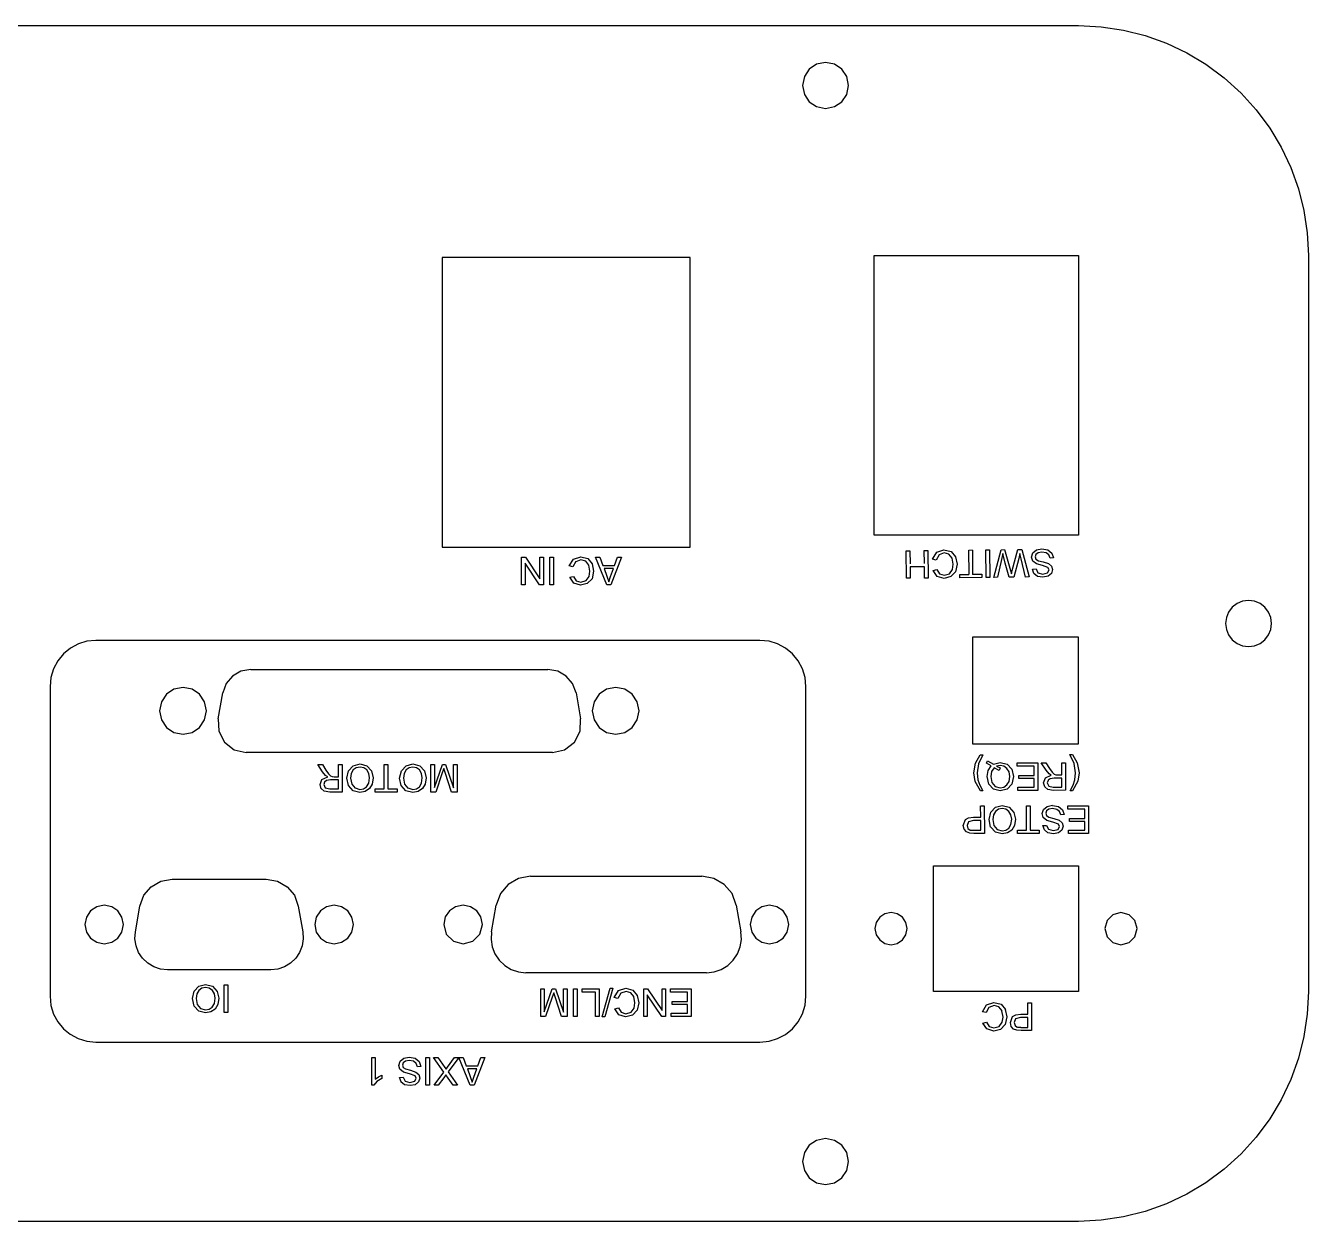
# Model space of a CAD drawing. Extents: x -1 to 306, y 61 to 298.
# Drawn here: x 166.2 to 305.7, y 61 to 191 of the extents above; entities that cross this region are included whole.
import ezdxf

# ---------------------------------------------------------------- set-up
doc = ezdxf.new("R2010")
doc.units = 0

msp = doc.modelspace()

# ---------------------------------------------------------------- linework, layer by layer
for p, q in [((85.6689, 190.951), (280.669, 190.951)), ((280.669, 190.951), (283.139943, 190.828667)), ((283.139943, 190.828667), (285.569033, 190.466193)), ((285.569033, 190.466193), (287.939879, 189.870371)), ((287.939879, 189.870371), (290.236086, 189.047988)), ((290.236086, 189.047988), (292.441261, 188.005837)), ((253.169005, 186.946), (252.197104, 186.750044)), ((254.140906, 186.750044), (253.169005, 186.946)), ((292.441261, 188.005837), (294.539013, 186.750706)), ((251.403007, 186.215534), (250.866909, 185.422507)), ((252.197104, 186.750044), (251.403007, 186.215534)), ((254.935003, 186.215534), (254.140906, 186.750044)), ((255.471101, 185.422507), (254.935003, 186.215534)), ((294.539013, 186.750706), (296.512946, 185.289387)), ((250.866909, 185.422507), (250.66901, 184.451)), ((250.66901, 184.451), (250.866909, 183.479493)), ((255.669, 184.451), (255.471101, 185.422507)), ((255.471101, 183.479493), (255.669, 184.451)), ((255.669, 184.451), (255.669, 184.451)), ((296.512946, 185.289387), (298.34667, 183.62867)), ((250.866909, 183.479493), (251.403007, 182.686466)), ((254.935003, 182.686466), (255.471101, 183.479493)), ((298.34667, 183.62867), (300.007387, 181.794946)), ((251.403007, 182.686466), (252.197104, 182.151956)), ((252.197104, 182.151956), (253.169005, 181.956)), ((253.169005, 181.956), (254.140906, 182.151956)), ((254.140906, 182.151956), (254.935003, 182.686466)), ((300.007387, 181.794946), (301.468706, 179.821013)), ((301.468706, 179.821013), (302.723837, 177.723261)), ((302.723837, 177.723261), (303.765988, 175.518086)), ((303.765988, 175.518086), (304.588371, 173.221879)), ((304.588371, 173.221879), (305.184193, 170.851033)), ((305.184193, 170.851033), (305.546667, 168.421943)), ((305.546667, 168.421943), (305.669, 165.951)), ((238.469, 165.761), (211.469, 165.761)), ((211.469, 165.761), (211.469, 134.261)), ((238.469, 134.261), (238.469, 165.761)), ((258.469, 165.951), (280.669, 165.951)), ((258.469, 135.551), (258.469, 165.951)), ((280.669, 165.951), (280.669, 135.551)), ((305.669, 165.951), (305.669, 85.9508)), ((280.669, 135.551), (258.469, 135.551)), ((211.469, 134.261), (238.469, 134.261)), ((265.256, 133.693), (266.046124, 133.958522)), ((266.046, 133.959), (266.836997, 133.770207)), ((268.771, 131.291), (268.741896, 133.93683)), ((268.742, 133.937), (269.138874, 133.942292)), ((269.139, 133.942), (269.168104, 131.29617)), ((270.635, 130.958), (270.601927, 133.95837)), ((270.602, 133.958), (270.999139, 133.960646)), ((270.999, 133.961), (271.031808, 130.96327)), ((271.47, 130.966), (272.25978, 133.97695)), ((272.259, 133.977), (272.641587, 133.979646)), ((272.642, 133.979), (273.299489, 131.70094)), ((273.482, 131.704), (274.093187, 133.99529)), ((274.093, 133.995), (274.498341, 134.000292)), ((274.498, 134.001), (275.326939, 131.00857)), ((275.705, 133.618), (276.095286, 133.951777)), ((276.096, 133.951), (276.672764, 134.075015)), ((276.673, 134.075), (277.356735, 133.963817)), ((277.356, 133.964), (277.791689, 133.611673)), ((220.129, 130.154), (220.129, 133.154)), ((220.129, 133.154), (220.536, 133.154)), ((220.509, 132.511), (220.509, 130.154)), ((222.085, 130.154), (220.50914, 132.51143)), ((220.536, 133.154), (222.11159, 130.79657)), ((222.112, 130.797), (222.112, 133.154)), ((222.112, 133.154), (222.492, 133.154)), ((222.492, 133.154), (222.492, 130.154)), ((223.188, 130.154), (223.188, 133.154)), ((223.188, 133.154), (223.585, 133.154)), ((223.585, 133.154), (223.585, 130.154)), ((225.306, 132.203), (225.75518, 132.948907)), ((226.016, 132.674), (225.702903, 132.103062)), ((225.755, 132.949), (226.547974, 133.20582)), ((226.581, 132.866), (226.0162, 132.67364)), ((226.548, 133.206), (227.336881, 133.008523)), ((227.091, 132.725), (226.58145, 132.8662)), ((227.437, 132.298), (227.09014, 132.724669)), ((227.337, 133.008), (227.799483, 132.436038)), ((228.161, 133.154), (228.613, 133.154)), ((229.389, 130.154), (228.16107, 133.15437)), ((228.613, 133.154), (228.963043, 132.24648)), ((230.969, 133.154), (229.81674, 130.15363)), ((230.217, 132.246), (230.546406, 133.15352)), ((230.547, 133.154), (230.969, 133.154)), ((261.983, 130.863), (261.949927, 133.86337)), ((261.95, 133.863), (262.347139, 133.865646)), ((262.347, 133.866), (262.362346, 132.45313)), ((263.922, 132.469), (263.90639, 133.88452)), ((263.907, 133.884), (264.303875, 133.889292)), ((264.303, 133.889), (264.336073, 130.88863)), ((264.815, 132.942), (265.255954, 133.692797)), ((265.213, 132.847), (264.815067, 132.94225)), ((265.52, 133.421), (265.21319, 132.846654)), ((266.083, 133.619), (265.520364, 133.420444)), ((266.594, 133.484), (266.082931, 133.619591)), ((266.945, 133.061), (266.593475, 133.48383)), ((266.837, 133.77), (267.305735, 133.203155)), ((267.064, 132.394), (266.945123, 133.060879)), ((267.306, 133.203), (267.473428, 132.400565)), ((272.318, 132.905), (271.868473, 130.9709)), ((272.46, 133.558), (272.317787, 132.903602)), ((272.705, 132.499), (272.460049, 133.55844)), ((274.179, 133.022), (273.630255, 130.99)), ((274.308, 133.579), (274.179042, 133.022979)), ((274.442, 132.966), (274.308386, 133.578483)), ((274.92, 131.006), (274.441899, 132.96656)), ((275.573, 133.165), (275.705133, 133.617709)), ((275.703, 132.74), (275.573513, 133.165272)), ((276.093, 132.438), (275.702872, 132.739664)), ((276.038, 133.46), (275.9559, 133.202262)), ((275.956, 133.202), (276.040561, 132.956324)), ((276.295, 133.648), (276.038169, 133.459969)), ((276.04, 132.956), (276.312071, 132.781968)), ((276.695, 133.72), (276.294686, 133.648065)), ((276.312, 132.782), (276.847675, 132.641565)), ((277.156, 133.636), (276.69462, 133.719949)), ((276.848, 132.642), (277.429157, 132.461131)), ((277.461, 133.406), (277.156597, 133.635957)), ((277.588, 133.038), (277.460153, 133.405987)), ((277.962, 133.075), (277.58788, 133.037958)), ((277.792, 133.612), (277.962656, 133.074624)), ((225.703, 132.104), (225.306126, 132.204542)), ((227.549, 131.63), (227.43747, 132.298144)), ((227.455, 131.054), (227.549133, 131.630058)), ((227.958, 131.632), (227.778941, 130.81447)), ((227.8, 132.436), (227.958594, 131.631771)), ((228.963, 132.246), (230.217, 132.246)), ((230.103, 131.924), (229.086, 131.924)), ((229.086, 131.924), (229.399002, 131.093209)), ((229.773, 131.043), (230.102406, 131.924061)), ((263.926, 132.117), (262.36681, 132.098479)), ((262.367, 132.098), (262.380494, 130.86769)), ((263.939, 130.884), (263.925506, 132.11696)), ((264.88, 131.717), (265.269731, 131.81225)), ((265.315, 131.077), (264.880237, 131.71687)), ((265.27, 131.813), (265.57808, 131.33955)), ((265.578, 131.34), (266.078935, 131.196112)), ((266.079, 131.196), (266.655235, 131.368101)), ((266.655, 131.368), (266.976495, 131.816651)), ((267.303, 131.581), (266.799313, 131.045421)), ((266.976, 131.817), (267.063789, 132.394056)), ((267.473, 132.4), (267.302926, 131.580549)), ((267.778, 131.281), (268.770451, 131.291583)), ((267.782, 130.926), (267.778031, 131.280541)), ((269.168, 131.297), (270.156482, 131.307583)), ((270.156, 131.307), (270.159969, 130.952459)), ((273.152, 130.984), (272.705648, 132.49741)), ((273.299, 131.701), (273.397001, 131.350078)), ((273.397, 131.35), (273.481111, 131.702925)), ((275.83, 131.387), (275.677494, 131.858066)), ((275.678, 131.857), (276.058206, 131.891396)), ((276.226, 131.075), (275.83066, 131.386838)), ((276.058, 131.891), (276.270407, 131.463569)), ((276.759, 132.254), (276.092886, 132.438025)), ((276.27, 131.464), (276.79443, 131.324464)), ((277.36, 132.047), (276.759132, 132.254253)), ((276.795, 131.324), (277.318398, 131.461752)), ((277.318, 131.462), (277.479237, 131.782003)), ((277.479, 131.782), (277.359435, 132.046734)), ((277.738, 131.387), (277.364806, 131.083084)), ((277.429, 132.461), (277.752294, 132.185207)), ((277.862, 131.813), (277.737752, 131.386984)), ((277.752, 132.185), (277.861484, 131.812716)), ((220.509, 130.154), (220.129, 130.154)), ((222.492, 130.154), (222.085, 130.154)), ((223.585, 130.154), (223.188, 130.154)), ((225.357, 130.976), (225.747789, 131.068604)), ((225.785, 130.333), (225.357307, 130.977609)), ((225.748, 131.069), (226.050866, 130.592192)), ((226.542, 130.103), (225.784838, 130.332195)), ((226.051, 130.593), (226.550318, 130.443614)), ((227.27, 130.285), (226.542511, 130.103896)), ((226.55, 130.443), (227.128101, 130.608759)), ((227.128, 130.609), (227.4544, 131.054087)), ((227.779, 130.815), (227.269453, 130.284987)), ((229.816, 130.154), (229.389, 130.154)), ((229.399, 131.092), (229.611823, 130.469899)), ((229.612, 130.47), (229.773663, 131.042986)), ((262.38, 130.868), (261.983125, 130.862708)), ((264.336, 130.889), (263.938861, 130.883708)), ((266.074, 130.856), (265.314382, 131.076858)), ((266.8, 131.045), (266.07454, 130.855908)), ((270.16, 130.953), (267.78219, 130.926542)), ((271.032, 130.963), (270.635125, 130.957708)), ((271.869, 130.971), (271.470009, 130.965708)), ((273.63, 130.99), (273.151105, 130.984708)), ((275.327, 131.008), (274.919807, 131.005354)), ((276.815, 130.974), (276.225509, 131.074962)), ((277.364, 131.083), (276.814673, 130.974637)), ((298.527168, 128.367266), (297.918995, 128.116064)), ((299.168995, 128.451), (298.527168, 128.367266)), ((299.810822, 128.367266), (299.168995, 128.451)), ((300.418995, 128.116064), (299.810822, 128.367266)), ((297.003931, 127.201), (296.755534, 126.603294)), ((297.397361, 127.714972), (297.003931, 127.201)), ((297.918995, 128.116064), (297.397361, 127.714972)), ((300.940629, 127.714972), (300.418995, 128.116064)), ((301.334059, 127.201), (300.940629, 127.714972)), ((301.582458, 126.603294), (301.334059, 127.201)), ((296.755534, 126.603294), (296.668995, 125.951)), ((296.668995, 125.951), (296.755535, 125.298706)), ((301.669, 125.951), (301.582458, 126.603294)), ((301.582459, 125.298706), (301.668997, 125.951)), ((301.668997, 125.951), (301.669, 125.951)), ((280.669, 124.451), (269.169, 124.451)), ((269.169, 124.451), (269.169, 112.851)), ((280.669, 112.851), (280.669, 124.451)), ((296.755535, 125.298706), (297.003934, 124.701)), ((297.003934, 124.701), (297.397364, 124.187028)), ((297.397364, 124.187028), (297.918997, 123.785936)), ((300.418997, 123.785936), (300.940631, 124.187028)), ((300.940631, 124.187028), (301.334061, 124.701)), ((301.334061, 124.701), (301.582459, 125.298706)), ((171.070003, 123.268943), (170.308473, 122.644537)), ((171.930587, 123.728398), (171.070003, 123.268943)), ((172.863995, 124.012039), (171.930587, 123.728398)), ((173.844, 124.109), (172.863995, 124.012039)), ((246.045, 124.109), (173.844, 124.109)), ((247.025007, 124.01204), (246.045, 124.109)), ((247.958419, 123.7284), (247.025007, 124.01204)), ((248.819005, 123.268944), (247.958419, 123.7284)), ((249.580537, 122.644537), (248.819005, 123.268944)), ((297.918997, 123.785936), (298.52717, 123.534734)), ((298.52717, 123.534734), (299.168997, 123.451)), ((299.168997, 123.451), (299.810825, 123.534734)), ((299.810825, 123.534734), (300.418997, 123.785936)), ((169.684067, 121.883007), (169.224612, 121.022423)), ((170.308473, 122.644537), (169.684067, 121.883007)), ((250.204944, 121.883005), (249.580537, 122.644537)), ((250.6644, 121.022419), (250.204944, 121.883005)), ((168.940971, 120.089015), (168.84401, 119.10901)), ((169.224612, 121.022423), (168.940971, 120.089015)), ((188.688361, 120.236737), (188.003768, 119.425604)), ((189.606049, 120.770079), (188.688361, 120.236737)), ((190.681, 120.962), (189.606049, 120.770079)), ((190.681, 120.962), (222.986, 120.962)), ((224.061051, 120.770769), (222.9861, 120.96269)), ((224.978739, 120.237427), (224.061051, 120.770769)), ((225.663332, 119.426294), (224.978739, 120.237427)), ((250.94804, 120.089007), (250.6644, 121.022419)), ((251.045, 119.109), (250.94804, 120.089007)), ((168.84401, 119.10901), (168.844, 85.4331)), ((182.321654, 118.79707), (181.511669, 118.251857)), ((183.313005, 118.99695), (182.321654, 118.79707)), ((184.304356, 118.79707), (183.313005, 118.99695)), ((185.114341, 118.251857), (184.304356, 118.79707)), ((188.003768, 119.425604), (187.6281, 118.40031)), ((226.039, 118.401), (225.663332, 119.426294)), ((229.361654, 118.79707), (228.551669, 118.251857)), ((230.353005, 118.99695), (229.361654, 118.79707)), ((231.344356, 118.79707), (230.353005, 118.99695)), ((232.154341, 118.251857), (231.344356, 118.79707)), ((251.045, 85.4331), (251.045, 119.109)), ((180.964853, 117.442953), (180.76301, 116.452)), ((181.511669, 118.251857), (180.964853, 117.442953)), ((185.661157, 117.442953), (185.114341, 118.251857)), ((185.863, 116.452), (185.661157, 117.442953)), ((187.13, 115.58), (187.627231, 118.40045)), ((226.039, 118.401), (226.536416, 115.58055)), ((228.004853, 117.442953), (227.80301, 116.452)), ((228.551669, 118.251857), (228.004853, 117.442953)), ((232.701157, 117.442953), (232.154341, 118.251857)), ((232.903, 116.452), (232.701157, 117.442953)), ((180.76301, 116.452), (180.964853, 115.461047)), ((185.661157, 115.461047), (185.863, 116.452)), ((185.863, 116.452), (185.863, 116.452)), ((227.80301, 116.452), (228.004853, 115.461047)), ((232.701157, 115.461047), (232.903, 116.452)), ((232.903, 116.452), (232.903, 116.452)), ((180.964853, 115.461047), (181.511669, 114.652143)), ((181.511669, 114.652143), (182.321654, 114.10693)), ((184.304356, 114.10693), (185.114341, 114.652143)), ((185.114341, 114.652143), (185.661157, 115.461047)), ((187.13, 115.581), (187.188537, 114.240355)), ((226.477363, 114.239655), (226.5359, 115.5803)), ((228.004853, 115.461047), (228.551669, 114.652143)), ((228.551669, 114.652143), (229.361654, 114.10693)), ((231.344356, 114.10693), (232.154341, 114.652143)), ((232.154341, 114.652143), (232.701157, 115.461047)), ((182.321654, 114.10693), (183.313005, 113.90705)), ((183.313005, 113.90705), (184.304356, 114.10693)), ((187.188537, 114.240355), (187.808169, 113.050057)), ((187.808169, 113.050057), (188.872787, 112.233147)), ((224.793113, 112.232447), (225.857731, 113.049357)), ((225.857731, 113.049357), (226.477363, 114.239655)), ((229.361654, 114.10693), (230.353005, 113.90705)), ((230.353005, 113.90705), (231.344356, 114.10693)), ((188.872787, 112.233147), (190.1829, 111.9427)), ((223.483, 111.942), (190.183, 111.942)), ((223.483, 111.942), (224.793113, 112.232447)), ((269.169, 112.851), (280.669, 112.851)), ((269.488, 110.782), (270.001423, 111.683117)), ((270.265, 111.684), (269.807463, 110.700592)), ((270.002, 111.685), (270.265, 111.685)), ((279.752, 111.698), (280.016, 111.698)), ((280.213357, 110.714586), (279.752427, 111.69673)), ((280.016, 111.697), (280.532916, 110.797301)), ((197.956, 110.627), (198.456, 110.627)), ((198.478, 109.81), (197.956163, 110.627561)), ((198.456, 110.627), (198.853007, 110.002584)), ((200.203, 109.294), (200.203, 110.627)), ((200.203, 110.627), (200.6, 110.627)), ((200.6, 110.627), (200.6, 107.627)), ((201.302, 109.947), (201.823829, 110.492361)), ((202.14649, 110.259214), (201.817279, 110.022858)), ((201.824, 110.493), (202.552511, 110.678198)), ((202.555, 110.338), (202.14649, 110.259214)), ((202.553, 110.678), (203.310162, 110.473361)), ((202.957301, 110.260055), (202.55442, 110.338073)), ((203.286, 110.026), (202.957301, 110.260055)), ((203.31, 110.473), (203.815457, 109.914338)), ((205.19, 107.982), (205.19, 110.627)), ((205.19, 110.627), (205.587, 110.627)), ((205.587, 110.627), (205.587, 107.982)), ((207.046, 109.947), (207.567829, 110.492361)), ((207.89049, 110.259214), (207.561279, 110.022858)), ((207.568, 110.493), (208.296511, 110.678198)), ((208.299, 110.338), (207.89049, 110.259214)), ((208.297, 110.678), (209.054162, 110.473361)), ((208.701301, 110.260055), (208.29842, 110.338073)), ((209.03, 110.026), (208.701301, 110.260055)), ((209.054, 110.473), (209.559457, 109.914338)), ((210.251, 107.627), (210.251, 110.627)), ((210.251, 110.627), (210.634, 110.627)), ((210.634, 110.627), (210.634, 108.116)), ((210.634, 108.116), (211.505801, 110.62689)), ((211.663, 110.195), (211.503382, 109.714099)), ((211.506, 110.627), (211.864, 110.627)), ((211.806, 109.751), (211.662755, 110.195066)), ((211.864, 110.627), (212.731832, 108.07377)), ((212.731, 108.074), (212.731, 110.627)), ((212.731, 110.627), (213.114, 110.627)), ((213.114, 110.627), (213.114, 107.627)), ((269.278, 109.714), (269.488317, 110.7825)), ((269.807463, 110.700592), (269.655851, 109.71658)), ((270.674, 110.759), (270.790417, 111.036812)), ((271.184, 110.482), (270.674069, 110.759606)), ((270.79, 111.036), (271.435106, 110.668542)), ((270.845, 109.967), (271.183984, 110.482133)), ((271.491, 110.261), (271.229102, 109.861082)), ((271.435, 110.668), (272.171467, 110.855235)), ((272.058, 109.976), (271.490761, 110.261713)), ((271.761, 110.436), (272.154144, 110.264648)), ((272.162, 110.516), (271.761024, 110.435636)), ((272.154, 110.264), (272.058221, 109.975605)), ((272.571959, 110.438368), (272.161803, 110.516078)), ((272.172, 110.856), (272.911007, 110.660566)), ((272.902, 110.204), (272.571959, 110.438368)), ((273.120299, 109.823121), (272.902197, 110.20396)), ((272.911, 110.66), (273.422333, 110.10818)), ((274.005, 110.806), (276.24364, 110.808646)), ((275.847, 110.455), (274.00524, 110.452354)), ((274.006, 110.452), (274.005735, 110.806541)), ((275.849, 109.433), (275.846354, 110.45429)), ((276.244, 110.809), (276.248233, 107.81127)), ((276.629, 110.812), (277.128, 110.812)), ((277.152, 109.994), (276.629184, 110.811561)), ((277.128, 110.812), (277.525933, 110.187584)), ((277.526, 110.188), (277.813046, 109.775026)), ((278.877, 109.481), (278.874354, 110.8145)), ((278.876, 110.814), (279.273, 110.814)), ((279.273, 110.814), (279.276969, 107.81363)), ((280.367, 109.731), (280.213357, 110.714586)), ((280.533, 110.798), (280.745248, 109.73008)), ((198.202, 108.445), (198.408687, 108.983199)), ((198.409, 108.984), (199.047471, 109.262307)), ((198.808, 109.411), (198.478533, 109.810044)), ((198.924, 108.895), (198.690712, 108.714917)), ((199.047, 109.262), (198.807574, 109.411386)), ((198.853, 110.003), (199.139496, 109.589629)), ((199.35, 108.951), (198.924352, 108.894726)), ((199.139, 109.589), (199.340567, 109.388457)), ((199.341, 109.389), (199.522104, 109.309188)), ((200.203, 108.95), (199.35, 108.95)), ((199.522, 109.309), (199.743009, 109.294686)), ((199.743, 109.294), (200.203, 109.294)), ((200.203, 107.958), (200.203, 108.95)), ((201.118, 109.131), (201.302174, 109.947508)), ((201.293, 108.326), (201.118034, 109.13125)), ((201.527, 109.129), (201.650804, 108.489506)), ((201.599829, 109.641862), (201.527438, 109.128731)), ((201.817, 110.023), (201.599829, 109.641862)), ((203.505098, 109.656737), (203.28639, 110.026365)), ((203.501915, 108.591511), (203.577887, 109.171916)), ((203.578, 109.172), (203.505098, 109.656737)), ((203.815, 109.915), (203.986897, 109.166024)), ((203.987, 109.166), (203.886727, 108.500157)), ((206.862, 109.131), (207.046174, 109.947508)), ((207.037, 108.326), (206.862034, 109.13125)), ((207.343829, 109.641862), (207.271438, 109.128731)), ((207.272, 109.129), (207.395804, 108.489506)), ((207.561, 110.023), (207.343829, 109.641862)), ((209.249098, 109.656737), (209.03039, 110.026365)), ((209.245915, 108.591511), (209.321887, 109.171916)), ((209.322, 109.172), (209.249098, 109.656737)), ((209.559, 109.915), (209.730897, 109.166024)), ((209.731, 109.166), (209.630727, 108.500157)), ((211.503, 109.715), (210.784657, 107.62744)), ((212.516, 107.627), (211.806124, 109.7516)), ((269.437, 108.781), (269.278144, 109.71393)), ((269.656, 109.716), (269.745059, 108.952821)), ((269.745, 108.953), (269.940209, 108.363911)), ((270.909, 108.5), (270.732946, 109.300917)), ((270.733, 109.3), (270.844628, 109.966252)), ((271.142, 109.301), (271.266698, 108.664747)), ((271.229102, 109.861082), (271.142385, 109.300765)), ((273.193, 109.306), (273.120299, 109.823121)), ((273.120942, 108.77714), (273.193359, 109.305975)), ((273.422, 110.108), (273.602155, 109.306067)), ((273.602, 109.306), (273.423036, 108.497432)), ((274.189, 109.433), (275.849, 109.433)), ((274.19, 109.081), (274.19, 109.433)), ((275.849, 109.081), (274.19, 109.081)), ((275.851, 108.163), (275.848354, 109.081103)), ((276.877, 108.63), (277.082951, 109.168485)), ((277.083, 109.168), (277.721095, 109.447188)), ((277.482, 109.596), (277.151986, 109.994589)), ((277.366, 108.899), (277.286572, 108.629792)), ((277.599, 109.08), (277.365955, 108.899597)), ((277.721, 109.447), (277.481367, 109.596055)), ((278.025, 109.137), (277.599418, 109.080139)), ((277.813, 109.775), (278.01485, 109.574734)), ((278.015, 109.574), (278.196213, 109.49444)), ((278.878, 109.137), (278.025, 109.137)), ((278.196, 109.495), (278.417033, 109.480977)), ((278.417, 109.481), (278.877, 109.481)), ((278.879, 108.145), (278.879, 109.137)), ((280.589, 108.796), (280.021522, 107.76384)), ((280.084, 108.372), (280.279659, 108.961629)), ((280.28, 108.962), (280.366915, 109.731561)), ((280.746, 109.73), (280.589711, 108.796633)), ((198.327, 107.993), (198.20217, 108.445249)), ((198.66, 107.708), (198.32644, 107.993472)), ((198.611, 108.445), (198.765501, 108.095068)), ((198.691, 108.714), (198.611191, 108.444901)), ((199.27, 107.627), (198.660179, 107.707833)), ((198.766, 108.095), (199.254063, 107.957893)), ((199.254, 107.958), (200.203, 107.958)), ((200.6, 107.627), (199.27, 107.627)), ((201.802, 107.772), (201.293474, 108.325547)), ((201.651, 108.489), (202.013211, 108.0654)), ((202.551, 107.574), (201.802024, 107.772498)), ((202.013, 108.066), (202.548127, 107.91559)), ((202.548, 107.915), (202.940138, 107.987391)), ((203.126587, 107.679066), (202.55053, 107.573421)), ((202.940138, 107.987391), (203.273444, 108.204562)), ((203.586, 107.996), (203.126587, 107.679066)), ((203.274, 108.205), (203.501915, 108.591511)), ((203.886727, 108.500157), (203.585908, 107.99649)), ((204.198, 107.627), (204.198, 107.982)), ((204.198, 107.982), (205.19, 107.982)), ((206.576, 107.627), (204.198, 107.627)), ((205.587, 107.982), (206.576, 107.982)), ((206.576, 107.982), (206.576, 107.627)), ((207.546, 107.772), (207.037474, 108.325547)), ((207.395, 108.489), (207.757211, 108.0654)), ((208.295, 107.574), (207.546024, 107.772498)), ((207.758, 108.066), (208.293127, 107.91559)), ((208.293, 107.915), (208.685139, 107.987391)), ((208.870587, 107.679066), (208.29453, 107.573421)), ((208.685139, 107.987391), (209.018444, 108.204562)), ((209.33, 107.996), (208.870587, 107.679066)), ((209.018, 108.205), (209.245915, 108.591511)), ((209.630727, 108.500157), (209.329908, 107.99649)), ((210.785, 107.627), (210.251, 107.627)), ((213.114, 107.627), (212.516, 107.627)), ((270.007, 107.75), (269.436691, 108.78059)), ((269.94, 108.364), (270.270305, 107.750541)), ((270.271, 107.75), (270.007, 107.75)), ((271.419, 107.948), (270.909704, 108.499822)), ((271.267, 108.665), (271.629796, 108.242921)), ((272.168, 107.751), (271.418754, 107.947445)), ((271.63, 108.243), (272.165331, 108.093328)), ((272.165, 108.093), (272.571096, 108.16949)), ((272.911, 107.943), (272.167416, 107.751659)), ((272.571096, 108.16949), (272.901282, 108.397903)), ((272.902, 108.398), (273.120942, 108.77714)), ((273.423, 108.498), (272.911138, 107.942725)), ((274.078, 108.161), (275.85018, 108.163646)), ((276.248, 107.811), (274.07868, 107.805708)), ((274.079, 107.806), (274.079, 108.161)), ((277.003, 108.177), (276.877535, 108.629077)), ((277.337, 107.892), (277.003043, 108.177011)), ((277.287, 108.63), (277.441993, 108.280279)), ((277.947, 107.812), (277.337083, 107.891991)), ((277.442, 108.28), (277.930235, 108.143568)), ((277.93, 108.145), (278.879, 108.145)), ((279.277, 107.814), (277.94694, 107.811354)), ((279.758, 107.764), (280.084575, 108.372226)), ((280.022, 107.764), (279.758, 107.764)), ((270.041, 104.901), (270.038354, 106.12073)), ((270.04, 106.121), (270.437, 106.121)), ((270.437, 106.121), (270.441233, 103.12063)), ((271.655, 105.988), (272.383265, 106.1742)), ((272.383, 106.174), (273.140448, 105.970406)), ((275.024, 103.48), (275.020296, 106.12583)), ((275.021, 106.126), (275.418, 106.126)), ((275.418, 106.126), (275.421704, 103.48017)), ((276.861, 105.733), (277.254461, 106.063009)), ((277.254, 106.063), (277.831955, 106.181464)), ((277.832, 106.181), (278.514624, 106.06325)), ((278.515, 106.064), (278.947276, 105.707501)), ((279.525, 106.131), (281.7639, 106.136292)), ((279.525, 105.779), (279.525, 106.131)), ((281.764, 106.137), (281.767969, 103.13663)), ((268.15, 103.984), (268.392623, 104.632014)), ((268.392, 104.633), (268.733471, 104.832226)), ((268.733471, 104.832226), (269.27158, 104.899221)), ((269.272, 104.898), (270.041407, 104.900646)), ((271.126, 103.82), (270.94992, 104.62501)), ((270.95, 104.625), (271.133065, 105.44176)), ((271.133, 105.442), (271.65407, 105.988081)), ((271.431346, 105.136562), (271.359657, 104.623334)), ((271.36, 104.623), (271.484698, 103.983678)), ((271.648, 105.518), (271.431346, 105.136562)), ((271.976603, 105.754695), (271.647713, 105.517839)), ((272.385, 105.834), (271.976603, 105.754695)), ((272.787991, 105.756602), (272.385005, 105.834065)), ((273.117, 105.523), (272.787991, 105.756602)), ((273.336803, 105.153637), (273.117212, 105.522963)), ((273.14, 105.97), (273.646227, 105.412034)), ((273.335389, 104.088825), (273.410551, 104.669334)), ((273.41, 104.669), (273.336803, 105.153637)), ((273.646, 105.412), (273.818905, 104.663262)), ((273.819, 104.664), (273.719133, 103.998021)), ((276.724, 105.281), (276.860498, 105.732416)), ((276.85, 104.855), (276.724561, 105.2815)), ((277.237, 104.55), (276.849836, 104.8554)), ((277.107, 105.315), (277.18918, 105.068525)), ((277.192, 105.572), (277.107439, 105.315061)), ((277.189, 105.068), (277.459377, 104.891359)), ((277.45, 105.757), (277.19137, 105.571448)), ((277.851, 105.825), (277.450024, 105.756915)), ((277.46, 104.892), (277.994299, 104.746421)), ((278.312, 105.737), (277.85144, 105.825384)), ((277.994, 104.746), (278.573384, 104.559554)), ((278.614, 105.504), (278.31182, 105.73687)), ((278.738, 105.135), (278.613699, 105.504202)), ((279.113, 105.168), (278.738615, 105.133604)), ((278.947, 105.707), (279.11247, 105.168007)), ((281.367, 105.782), (279.52524, 105.779354)), ((279.709, 104.758), (281.36846, 104.760646)), ((279.709, 104.406), (279.709, 104.758)), ((281.368, 104.761), (281.368, 105.782)), ((268.241, 103.575), (268.149375, 103.984151)), ((268.482, 103.286), (268.24115, 103.575232)), ((268.853, 103.146), (268.482399, 103.285665)), ((268.72, 104.401), (268.558895, 103.997641)), ((268.559, 103.997), (268.65462, 103.674825)), ((268.655, 103.675), (268.905904, 103.498335)), ((269.266, 104.545), (268.719795, 104.401001)), ((268.906, 103.498), (269.276443, 103.471912)), ((270.042, 104.546), (269.266243, 104.543354)), ((269.276, 103.472), (270.043, 103.472)), ((270.043, 103.472), (270.043, 104.546)), ((271.636, 103.267), (271.126704, 103.819844)), ((271.484, 103.984), (271.846796, 103.560897)), ((272.385, 103.069), (271.635754, 103.266469)), ((271.847, 103.561), (272.382331, 103.411328)), ((272.383, 103.411), (272.775039, 103.483905)), ((272.775039, 103.483905), (273.108037, 103.701562)), ((273.42, 103.493), (272.961028, 103.175434)), ((273.108, 103.702), (273.335389, 104.088825)), ((273.719133, 103.998021), (273.419533, 103.49394)), ((274.032, 103.126), (274.031735, 103.480541)), ((274.032, 103.48), (275.024, 103.48)), ((275.421, 103.48), (276.409482, 103.482646)), ((276.41, 103.483), (276.41, 103.128)), ((276.816, 103.975), (277.196735, 104.004104)), ((276.964, 103.501), (276.816019, 103.973511)), ((277.357, 103.186), (276.964676, 103.501626)), ((277.197, 104.003), (277.405306, 103.573547)), ((277.901, 104.359), (277.236685, 104.54942)), ((277.405, 103.574), (277.928054, 103.429427)), ((278.5, 104.146), (277.901116, 104.359021)), ((277.928, 103.429), (278.452695, 103.561717)), ((278.453, 103.562), (278.617306, 103.880439)), ((278.871, 103.483), (278.494895, 103.182685)), ((278.617, 103.88), (278.500001, 104.145869)), ((278.573, 104.56), (278.893648, 104.281111)), ((279, 103.907), (278.871651, 103.482199)), ((278.894, 104.281), (278.999913, 103.907681)), ((279.598, 103.485), (281.37018, 103.487646)), ((279.598, 103.133), (279.598, 103.485)), ((281.369, 104.409), (279.70954, 104.406354)), ((281.37, 103.488), (281.37, 104.409)), ((269.309, 103.118), (268.852621, 103.146019)), ((270.441, 103.12), (269.30938, 103.117354)), ((272.961028, 103.175434), (272.38511, 103.068995)), ((276.41, 103.128), (274.03193, 103.125354)), ((277.945, 103.079), (277.356514, 103.185624)), ((278.495, 103.182), (277.944667, 103.078921)), ((281.768, 103.136), (279.59895, 103.133354)), ((264.919, 85.9497), (264.919, 99.5995)), ((264.919, 99.5995), (280.669, 99.5995)), ((280.669, 99.5995), (280.669, 85.9497)), ((179.837188, 97.331486), (180.885126, 97.940527)), ((180.885126, 97.940527), (182.112649, 98.15969)), ((182.112649, 98.15969), (192.354, 98.1596)), ((192.354, 98.1596), (193.581526, 97.94044)), ((193.581526, 97.94044), (194.629467, 97.3314)), ((219.79032, 98.233141), (218.665415, 97.579368)), ((221.108, 98.4684), (219.79032, 98.233141)), ((221.108, 98.4698), (239.719, 98.4698)), ((241.036594, 98.233078), (239.719, 98.4684)), ((242.161416, 97.579296), (241.036594, 98.233078)), ((178.626439, 95.23441), (179.055428, 96.405227)), ((179.055428, 96.405227), (179.837188, 97.331486)), ((194.629467, 97.3314), (195.41123, 96.405139)), ((195.41123, 96.405139), (195.84022, 95.23432)), ((217.826237, 96.585079), (217.36574, 95.32827)), ((218.665415, 97.579368), (217.826237, 96.585079)), ((243.00053, 96.585041), (242.161416, 97.579296)), ((243.461, 95.3283), (243.00053, 96.585041)), ((173.919701, 95.153453), (173.252702, 94.704561)), ((174.736005, 95.318017), (173.919701, 95.153453)), ((175.552309, 95.153453), (174.736005, 95.318017)), ((176.219308, 94.704561), (175.552309, 95.153453)), ((178.13378, 92.44041), (178.626439, 95.23441)), ((195.84022, 95.23432), (196.333, 92.4404)), ((198.913701, 95.153453), (198.246702, 94.704561)), ((199.730005, 95.318017), (198.913701, 95.153453)), ((200.546309, 95.153453), (199.730005, 95.318017)), ((201.213308, 94.704561), (200.546309, 95.153453)), ((212.936585, 95.158371), (212.269076, 94.708324)), ((213.754, 95.3234), (212.936585, 95.158371)), ((214.571415, 95.158371), (213.754, 95.3234)), ((215.238924, 94.708324), (214.571415, 95.158371)), ((216.856, 92.4373), (217.365587, 95.32919)), ((243.461, 95.3292), (243.970587, 92.43731)), ((246.256701, 95.154253), (245.589702, 94.705361)), ((247.073005, 95.318817), (246.256701, 95.154253)), ((247.889309, 95.154253), (247.073005, 95.318817)), ((248.556308, 94.705361), (247.889309, 95.154253)), ((172.802355, 94.038543), (172.63601, 93.2226)), ((173.252702, 94.704561), (172.802355, 94.038543)), ((176.669655, 94.038543), (176.219308, 94.704561)), ((176.836, 93.2226), (176.669655, 94.038543)), ((197.796355, 94.038543), (197.63001, 93.2226)), ((198.246702, 94.704561), (197.796355, 94.038543)), ((201.663655, 94.038543), (201.213308, 94.704561)), ((201.83, 93.2226), (201.663655, 94.038543)), ((211.819028, 94.040815), (211.654, 93.2234)), ((212.269076, 94.708324), (211.819028, 94.040815)), ((215.688972, 94.040815), (215.238924, 94.708324)), ((215.854, 93.2234), (215.688972, 94.040815)), ((245.139355, 94.039343), (244.97301, 93.2234)), ((245.589702, 94.705361), (245.139355, 94.039343)), ((249.006655, 94.039343), (248.556308, 94.705361)), ((249.173, 93.2234), (249.006655, 94.039343)), ((258.682736, 93.455635), (258.54401, 92.7758)), ((259.058048, 94.010532), (258.682736, 93.455635)), ((259.61384, 94.384517), (259.058048, 94.010532)), ((260.294005, 94.521617), (259.61384, 94.384517)), ((260.97417, 94.384517), (260.294005, 94.521617)), ((261.529962, 94.010532), (260.97417, 94.384517)), ((261.905274, 93.455635), (261.529962, 94.010532)), ((262.044, 92.7758), (261.905274, 93.455635)), ((283.778451, 93.6508), (283.543995, 92.7758)), ((284.418995, 94.291344), (283.778451, 93.6508)), ((285.293995, 94.5258), (284.418995, 94.291344)), ((286.168995, 94.291344), (285.293995, 94.5258)), ((286.80954, 93.6508), (286.168995, 94.291344)), ((287.044, 92.7758), (286.80954, 93.6508)), ((172.63601, 93.2226), (172.802355, 92.406657)), ((172.802355, 92.406657), (173.252702, 91.740639)), ((176.219308, 91.740639), (176.669655, 92.406657)), ((176.669655, 92.406657), (176.836, 93.2226)), ((176.836, 93.2226), (176.836, 93.2226)), ((178.083541, 91.6668), (178.13378, 92.44041)), ((196.333, 92.4404), (196.383239, 91.66679)), ((197.63001, 93.2226), (197.796355, 92.406657)), ((197.796355, 92.406657), (198.246702, 91.740639)), ((201.213308, 91.740639), (201.663655, 92.406657)), ((201.663655, 92.406657), (201.83, 93.2226)), ((201.83, 93.2226), (201.83, 93.2226)), ((211.654, 93.2234), (211.935347, 92.1734)), ((211.935347, 92.1734), (212.704, 91.404747)), ((214.804, 91.404747), (215.572653, 92.1734)), ((215.572653, 92.1734), (215.854, 93.2234)), ((215.854, 93.2234), (215.854, 93.2234)), ((216.856, 92.4383), (216.802071, 91.607872)), ((244.024189, 91.607932), (243.97026, 92.43836)), ((244.97301, 93.2234), (245.139355, 92.407457)), ((245.139355, 92.407457), (245.589702, 91.741439)), ((248.556308, 91.741439), (249.006655, 92.407457)), ((249.006655, 92.407457), (249.173, 93.2234)), ((249.173, 93.2234), (249.173, 93.2234)), ((258.54401, 92.7758), (258.682736, 92.095965)), ((258.682736, 92.095965), (259.058048, 91.541068)), ((261.529962, 91.541068), (261.905274, 92.095965)), ((261.905274, 92.095965), (262.044, 92.7758)), ((262.044, 92.7758), (262.044, 92.7758)), ((283.543995, 92.7758), (283.778453, 91.9008)), ((286.809542, 91.9008), (287.043997, 92.7758)), ((287.043997, 92.7758), (287.044, 92.7758)), ((173.252702, 91.740639), (173.919701, 91.291747)), ((173.919701, 91.291747), (174.736005, 91.127183)), ((174.736005, 91.127183), (175.552309, 91.291747)), ((175.552309, 91.291747), (176.219308, 91.740639)), ((178.200624, 90.909477), (178.083541, 91.6668)), ((178.47789, 90.195076), (178.200624, 90.909477)), ((196.266156, 90.909467), (195.98889, 90.195066)), ((196.383239, 91.66679), (196.266156, 90.909467)), ((198.246702, 91.740639), (198.913701, 91.291747)), ((198.913701, 91.291747), (199.730005, 91.127183)), ((199.730005, 91.127183), (200.546309, 91.291747)), ((200.546309, 91.291747), (201.213308, 91.740639)), ((212.704, 91.404747), (213.754, 91.1234)), ((213.754, 91.1234), (214.804, 91.404747)), ((216.802071, 91.607872), (216.927752, 90.794928)), ((216.927752, 90.794928), (217.225381, 90.028057)), ((243.600879, 90.028117), (243.898508, 90.794988)), ((243.898508, 90.794988), (244.024189, 91.607932)), ((245.589702, 91.741439), (246.256701, 91.292547)), ((246.256701, 91.292547), (247.073005, 91.127983)), ((247.073005, 91.127983), (247.889309, 91.292547)), ((247.889309, 91.292547), (248.556308, 91.741439)), ((259.058048, 91.541068), (259.61384, 91.167083)), ((259.61384, 91.167083), (260.294005, 91.029983)), ((260.294005, 91.029983), (260.97417, 91.167083)), ((260.97417, 91.167083), (261.529962, 91.541068)), ((283.778453, 91.9008), (284.418997, 91.260256)), ((284.418997, 91.260256), (285.293998, 91.0258)), ((285.293998, 91.0258), (286.168997, 91.260256)), ((286.168997, 91.260256), (286.809542, 91.9008)), ((178.908204, 89.55023), (178.47789, 90.195076)), ((179.468531, 89.014478), (178.908204, 89.55023)), ((195.558576, 89.55022), (194.998249, 89.014468)), ((195.98889, 90.195066), (195.558576, 89.55022)), ((217.225381, 90.028057), (217.687299, 89.33585)), ((217.687299, 89.33585), (218.288778, 88.760748)), ((242.537482, 88.760808), (243.138961, 89.33591)), ((243.138961, 89.33591), (243.600879, 90.028117)), ((180.123932, 88.61737), (179.468531, 89.014478)), ((180.849419, 88.37056), (180.123932, 88.61737)), ((181.62, 88.2857), (180.849419, 88.37056)), ((192.84678, 88.28569), (181.62, 88.2857)), ((193.617361, 88.37055), (192.84678, 88.28569)), ((194.342848, 88.61736), (193.617361, 88.37055)), ((194.998249, 89.014468), (194.342848, 88.61736)), ((218.288778, 88.760748), (218.992315, 88.334473)), ((218.992315, 88.334473), (219.771084, 88.069534)), ((219.771084, 88.069534), (220.59826, 87.97844)), ((240.228, 87.979), (220.599, 87.979)), ((240.228, 87.9785), (241.055176, 88.069594)), ((241.055176, 88.069594), (241.833945, 88.334533)), ((241.833945, 88.334533), (242.537482, 88.760808)), ((184.513, 85.9817), (185.034829, 86.527058)), ((185.035, 86.5271), (185.763511, 86.712298)), ((185.764, 86.7123), (186.521162, 86.507664)), ((186.521, 86.5076), (187.026454, 85.948936)), ((187.777, 83.661), (187.777, 86.6614)), ((187.777, 86.6614), (188.174, 86.6614)), ((188.174, 86.6614), (188.174, 83.661)), ((168.844, 85.4331), (168.945582, 84.425428)), ((184.329, 85.1652), (184.513174, 85.981708)), ((184.504, 84.36), (184.329034, 85.16525)), ((184.810828, 85.67626), (184.738438, 85.163131)), ((184.739, 85.1632), (184.862806, 84.523706)), ((185.028, 86.0574), (184.810828, 85.67626)), ((185.357492, 86.293814), (185.028279, 86.057458)), ((185.766, 86.3726), (185.357492, 86.293814)), ((186.168299, 86.294555), (185.765417, 86.372573)), ((186.497, 86.0605), (186.168299, 86.294555)), ((186.716097, 85.690837), (186.49739, 86.060465)), ((186.712917, 84.62571), (186.788889, 85.206116)), ((186.789, 85.2061), (186.716097, 85.690837)), ((187.026, 85.949), (187.197897, 85.200026)), ((187.198, 85.2), (187.097728, 84.534157)), ((222.203, 83.2377), (222.203, 86.2381)), ((222.203, 86.2381), (222.586, 86.2381)), ((222.203, 83.2377), (222.203, 86.2381)), ((222.203, 86.2381), (222.586, 86.2381)), ((222.586, 86.2381), (222.586, 83.7272)), ((222.586, 86.2381), (222.586, 83.7272)), ((222.586, 83.7272), (223.457801, 86.23809)), ((222.586, 83.7272), (223.457801, 86.23809)), ((223.455, 85.3253), (222.736922, 83.23774)), ((223.455, 85.3253), (222.736922, 83.23774)), ((223.615, 85.8069), (223.455382, 85.325999)), ((223.615, 85.8069), (223.455382, 85.325999)), ((223.458, 86.2381), (223.816, 86.2381)), ((223.458, 86.2381), (223.816, 86.2381)), ((223.758, 85.3628), (223.614755, 85.806866)), ((223.758, 85.3628), (223.614755, 85.806866)), ((224.469, 83.2377), (223.758859, 85.3623)), ((224.469, 83.2377), (223.758859, 85.3623)), ((223.816, 86.2381), (224.683568, 83.68487)), ((223.816, 86.2381), (224.683568, 83.68487)), ((224.683, 83.6849), (224.683, 86.2381)), ((224.683, 86.2381), (225.066, 86.2381)), ((224.683, 83.6849), (224.683, 86.2381)), ((224.683, 86.2381), (225.066, 86.2381)), ((225.066, 86.2381), (225.066, 83.2377)), ((225.066, 86.2381), (225.066, 83.2377)), ((225.754, 83.2377), (225.754, 86.2381)), ((225.754, 86.2381), (226.151, 86.2381)), ((225.754, 83.2377), (225.754, 86.2381)), ((225.754, 86.2381), (226.151, 86.2381)), ((226.151, 86.2381), (226.151, 83.2377)), ((226.151, 86.2381), (226.151, 83.2377)), ((226.691, 85.8835), (226.691, 86.2381)), ((226.691, 86.2381), (228.565, 86.2381)), ((226.691, 85.8835), (226.691, 86.2381)), ((226.691, 86.2381), (228.565, 86.2381)), ((228.168, 85.8835), (226.691, 85.8835)), ((228.168, 85.8835), (226.691, 85.8835)), ((228.168, 83.2377), (228.168, 85.8835)), ((228.168, 83.2377), (228.168, 85.8835)), ((228.565, 86.2381), (228.565, 83.2377)), ((228.565, 86.2381), (228.565, 83.2377)), ((228.872, 83.1874), (229.739832, 86.29096)), ((228.872, 83.1874), (229.739832, 86.29096)), ((230.037, 86.291), (229.167316, 83.18744)), ((230.037, 86.291), (229.167316, 83.18744)), ((229.74, 86.291), (230.037, 86.291)), ((229.74, 86.291), (230.037, 86.291)), ((230.202, 85.2871), (230.65118, 86.033007)), ((230.202, 85.2871), (230.65118, 86.033007)), ((230.599, 85.1877), (230.202126, 85.288242)), ((230.599, 85.1877), (230.202126, 85.288242)), ((230.913, 85.7578), (230.599903, 85.186859)), ((230.913, 85.7578), (230.599903, 85.186859)), ((230.652, 86.033), (231.444974, 86.28982)), ((230.652, 86.033), (231.444974, 86.28982)), ((231.477, 85.9501), (230.9122, 85.75774)), ((231.477, 85.9501), (230.9122, 85.75774)), ((231.445, 86.2898), (232.233881, 86.092323)), ((231.445, 86.2898), (232.233881, 86.092323)), ((231.987, 85.8089), (231.47745, 85.950103)), ((231.987, 85.8089), (231.47745, 85.950103)), ((232.334, 85.3823), (231.98714, 85.808969)), ((232.334, 85.3823), (231.98714, 85.808969)), ((232.234, 86.0924), (232.696483, 85.520438)), ((232.234, 86.0924), (232.696483, 85.520438)), ((232.445, 84.7141), (232.33347, 85.382244)), ((232.445, 84.7141), (232.33347, 85.382244)), ((232.696, 85.5204), (232.854594, 84.716171)), ((232.696, 85.5204), (232.854594, 84.716171)), ((233.407, 83.2377), (233.407, 86.2381)), ((233.407, 86.2381), (233.814, 86.2381)), ((233.407, 83.2377), (233.407, 86.2381)), ((233.407, 86.2381), (233.814, 86.2381)), ((233.788, 85.5951), (233.788, 83.2377)), ((233.788, 85.5951), (233.788, 83.2377)), ((235.364, 83.2377), (233.78814, 85.59513)), ((235.364, 83.2377), (233.78814, 85.59513)), ((233.814, 86.2381), (235.38959, 83.88067)), ((233.814, 86.2381), (235.38959, 83.88067)), ((235.39, 83.8807), (235.39, 86.2381)), ((235.39, 86.2381), (235.771, 86.2381)), ((235.39, 83.8807), (235.39, 86.2381)), ((235.39, 86.2381), (235.771, 86.2381)), ((235.771, 86.2381), (235.771, 83.2377)), ((235.771, 86.2381), (235.771, 83.2377)), ((236.315, 85.8835), (236.315, 86.2381)), ((236.315, 86.2381), (238.554, 86.2381)), ((236.315, 85.8835), (236.315, 86.2381)), ((236.315, 86.2381), (238.554, 86.2381)), ((238.157, 85.8835), (236.315, 85.8835)), ((238.157, 85.8835), (236.315, 85.8835)), ((238.157, 84.8623), (238.157, 85.8835)), ((238.157, 84.8623), (238.157, 85.8835)), ((238.554, 86.2381), (238.554, 83.2377)), ((238.554, 86.2381), (238.554, 83.2377)), ((250.94804, 84.453093), (251.045, 85.4331)), ((280.669, 85.9497), (264.919, 85.9497)), ((305.669, 85.9508), (305.546667, 83.479857)), ((168.945582, 84.425428), (169.236924, 83.486878)), ((185.013, 83.8064), (184.504474, 84.359947)), ((184.862, 84.5237), (185.224209, 84.100097)), ((185.762, 83.6079), (185.013024, 83.806398)), ((185.225, 84.1001), (185.76013, 83.949693)), ((185.76, 83.9497), (186.152138, 84.022091)), ((186.337586, 83.713568), (185.76153, 83.607924)), ((186.152138, 84.022091), (186.485442, 84.239262)), ((186.797, 84.0305), (186.337586, 83.713568)), ((186.485, 84.2392), (186.712917, 84.62571)), ((187.097728, 84.534157), (186.796911, 84.03049)), ((230.681, 83.4167), (230.253307, 84.061309)), ((230.681, 83.4167), (230.253307, 84.061309)), ((230.254, 84.0606), (230.644789, 84.153204)), ((230.254, 84.0606), (230.644789, 84.153204)), ((230.644, 84.1534), (230.946866, 83.676592)), ((230.644, 84.1534), (230.946866, 83.676592)), ((231.447, 83.5272), (232.025101, 83.692959)), ((231.447, 83.5272), (232.025101, 83.692959)), ((232.025, 83.693), (232.351398, 84.138087)), ((232.025, 83.693), (232.351398, 84.138087)), ((232.676, 83.8986), (232.166453, 83.368587)), ((232.676, 83.8986), (232.166453, 83.368587)), ((232.351, 84.1381), (232.445136, 84.714158)), ((232.351, 84.1381), (232.445136, 84.714158)), ((232.855, 84.7162), (232.675941, 83.89867)), ((232.855, 84.7162), (232.675941, 83.89867)), ((236.497, 84.5104), (236.497, 84.8623)), ((236.497, 84.8623), (238.157, 84.8623)), ((236.497, 84.5104), (236.497, 84.8623)), ((236.497, 84.8623), (238.157, 84.8623)), ((238.157, 84.5104), (236.497, 84.5104)), ((238.157, 84.5104), (236.497, 84.5104)), ((238.157, 83.5923), (238.157, 84.5104)), ((238.157, 83.5923), (238.157, 84.5104)), ((250.6644, 83.519681), (250.94804, 84.453093)), ((270.228, 83.7399), (270.677183, 84.485807)), ((270.625, 83.6399), (270.228125, 83.740442)), ((270.938, 84.2106), (270.624892, 83.639659)), ((270.677, 84.4858), (271.469982, 84.74262)), ((271.503, 84.403), (270.938195, 84.21064)), ((271.47, 84.7427), (272.258881, 84.545226)), ((272.012, 84.2618), (271.502466, 84.403)), ((272.359, 83.8351), (272.012132, 84.261772)), ((272.259, 84.5452), (272.721491, 83.973235)), ((272.47, 83.1669), (272.358478, 83.835044)), ((272.721, 83.9732), (272.879591, 83.168971)), ((275.163, 83.4705), (275.163, 84.6903)), ((275.163, 84.6903), (275.561, 84.6903)), ((275.561, 84.6903), (275.561, 81.6925)), ((169.236924, 83.486878), (169.69792, 82.637558)), ((169.69792, 82.637558), (170.308463, 81.897573)), ((188.174, 83.661), (187.777, 83.661)), ((222.737, 83.2377), (222.203, 83.2377)), ((222.737, 83.2377), (222.203, 83.2377)), ((225.066, 83.2377), (224.469, 83.2377)), ((225.066, 83.2377), (224.469, 83.2377)), ((226.151, 83.2377), (225.754, 83.2377)), ((226.151, 83.2377), (225.754, 83.2377)), ((228.565, 83.2377), (228.168, 83.2377)), ((228.565, 83.2377), (228.168, 83.2377)), ((229.167, 83.1874), (228.872, 83.1874)), ((229.167, 83.1874), (228.872, 83.1874)), ((231.438, 83.1875), (230.680838, 83.416695)), ((231.438, 83.1875), (230.680838, 83.416695)), ((230.947, 83.6766), (231.446318, 83.527214)), ((230.947, 83.6766), (231.446318, 83.527214)), ((232.166, 83.3686), (231.438511, 83.187496)), ((232.166, 83.3686), (231.438511, 83.187496)), ((233.788, 83.2377), (233.407, 83.2377)), ((233.788, 83.2377), (233.407, 83.2377)), ((235.771, 83.2377), (235.364, 83.2377)), ((235.771, 83.2377), (235.364, 83.2377)), ((236.385, 83.2377), (236.385, 83.5923)), ((236.385, 83.5923), (238.157, 83.5923)), ((236.385, 83.2377), (236.385, 83.5923)), ((236.385, 83.5923), (238.157, 83.5923)), ((238.554, 83.2377), (236.385, 83.2377)), ((238.554, 83.2377), (236.385, 83.2377)), ((249.580537, 81.897563), (250.204944, 82.659095)), ((250.204944, 82.659095), (250.6644, 83.519681)), ((270.706, 81.8695), (270.278302, 82.514112)), ((270.279, 82.5154), (270.669789, 82.605358)), ((270.67, 82.6062), (270.972868, 82.129395)), ((272.05, 82.1458), (272.37639, 82.590889)), ((272.701, 82.3515), (272.191466, 81.821487)), ((272.376, 82.5909), (272.470139, 83.166955)), ((272.88, 83.169), (272.70093, 82.35147)), ((273.362, 82.1499), (273.270931, 82.559176)), ((273.271, 82.5592), (273.514522, 83.206881)), ((273.514, 83.2068), (273.855749, 83.405554)), ((273.68, 82.5714), (273.775171, 82.249096)), ((273.842, 82.9746), (273.68034, 82.571463)), ((274.388, 83.1178), (273.84161, 82.974552)), ((273.855749, 83.405554), (274.39395, 83.471806)), ((275.163, 83.1187), (274.388, 83.1187)), ((274.394, 83.4705), (275.163, 83.4705)), ((275.163, 82.0444), (275.163, 83.1187)), ((305.546667, 83.479857), (305.184193, 81.050767)), ((170.308463, 81.897573), (171.048448, 81.28703)), ((171.048448, 81.28703), (171.897768, 80.826034)), ((247.958419, 80.8137), (248.819005, 81.273156)), ((248.819005, 81.273156), (249.580537, 81.897563)), ((271.464, 81.6403), (270.706843, 81.869495)), ((270.973, 82.1294), (271.472295, 81.980014)), ((272.191, 81.8214), (271.463503, 81.640296)), ((271.472, 81.98), (272.050114, 82.145756)), ((273.602, 81.8603), (273.361547, 82.149862)), ((273.972, 81.7201), (273.60161, 81.860279)), ((273.775, 82.2491), (274.025666, 82.072086)), ((274.429, 81.6915), (273.972647, 81.720149)), ((274.026, 82.0721), (274.396416, 82.045499)), ((274.396, 82.0444), (275.163, 82.0444)), ((275.561, 81.6925), (274.429, 81.6925)), ((305.184193, 81.050767), (304.588371, 78.679921)), ((171.897768, 80.826034), (172.836318, 80.534692)), ((172.836318, 80.534692), (173.84399, 80.43311)), ((173.84399, 80.43311), (173.844, 80.4331)), ((173.844, 80.4331), (246.045, 80.4331)), ((246.045, 80.4331), (247.025007, 80.53006)), ((247.025007, 80.53006), (247.958419, 80.8137)), ((203.827, 78.7557), (204.196, 78.7557)), ((203.827, 75.7421), (203.827, 78.7557)), ((204.196, 78.7557), (204.196, 76.4062)), ((206.772, 77.9074), (206.90911, 78.358628)), ((206.909, 78.3586), (207.302927, 78.688067)), ((207.24, 78.197), (207.155074, 77.94018)), ((207.499, 78.3822), (207.240132, 78.197)), ((207.303, 78.6881), (207.881103, 78.805768)), ((207.9, 78.4497), (207.498911, 78.382171)), ((207.881, 78.8058), (208.563468, 78.687111)), ((208.36, 78.3607), (207.899565, 78.449719)), ((208.662, 78.1274), (208.360158, 78.360685)), ((208.564, 78.6871), (208.995786, 78.330006)), ((208.786, 77.758), (208.662194, 78.127374)), ((208.996, 78.33), (209.160735, 77.790777)), ((209.725, 75.7553), (209.725, 78.7557)), ((209.725, 78.7557), (210.122, 78.7557)), ((210.122, 78.7557), (210.122, 75.7553)), ((211.675, 77.1682), (210.53915, 78.7557)), ((210.54, 78.7557), (211.031, 78.7557)), ((211.031, 78.7557), (211.78612, 77.68414)), ((212.06, 77.7079), (212.813003, 78.75565)), ((213.29, 78.7557), (212.1298, 77.19201)), ((212.813, 78.7557), (213.29, 78.7557)), ((213.302, 78.7557), (213.755, 78.7557)), ((214.53, 75.7553), (213.30207, 78.75567)), ((213.755, 78.7557), (214.104779, 77.845534)), ((216.11, 78.7557), (214.95774, 75.75533)), ((215.359, 77.8455), (215.68867, 78.755666)), ((215.688, 78.7557), (216.11, 78.7557)), ((304.588371, 78.679921), (303.765988, 76.383714)), ((204.545, 76.6611), (204.932791, 76.851415)), ((204.932, 76.8507), (204.932, 76.4961)), ((206.897, 77.4807), (206.77217, 77.907369)), ((207.284, 77.1748), (206.897233, 77.480735)), ((207.155, 77.9401), (207.236857, 77.693511)), ((207.237, 77.6935), (207.507121, 77.516489)), ((207.948, 76.9835), (207.28395, 77.174838)), ((207.507, 77.5165), (208.041106, 77.370183)), ((208.546, 76.7696), (207.947434, 76.983447)), ((208.041, 77.3702), (208.620127, 77.182957)), ((208.663, 76.5036), (208.546356, 76.769628)), ((208.62, 77.183), (208.940259, 76.903666)), ((209.16, 77.7899), (208.785615, 77.75815)), ((208.94, 76.9036), (209.045389, 76.530136)), ((210.621, 75.7553), (211.6751, 77.16817)), ((211.894, 76.8924), (211.656621, 76.550654)), ((211.786, 77.6843), (211.916969, 77.483754)), ((212.136, 76.524), (211.894526, 76.89235)), ((211.917, 77.4838), (212.060248, 77.708902)), ((212.13, 77.192), (213.15314, 75.75531)), ((214.104, 77.8455), (215.359, 77.8455)), ((215.244, 77.5227), (214.227, 77.5227)), ((214.227, 77.5227), (214.540266, 76.691909)), ((214.915, 76.6417), (215.244406, 77.522761)), ((204.065, 75.7421), (203.827, 75.7421)), ((204.392, 76.1434), (204.064579, 75.742308)), ((204.196, 76.4074), (204.544908, 76.661151)), ((204.932, 76.4954), (204.391753, 76.143423)), ((206.862, 76.5993), (207.242735, 76.628404)), ((207.01, 76.127), (206.862659, 76.599715)), ((207.401, 75.8109), (207.009118, 76.127066)), ((207.243, 76.6284), (207.450708, 76.198662)), ((207.99, 75.7034), (207.401665, 75.810834)), ((207.451, 76.1987), (207.97385, 76.053404)), ((207.973, 76.0534), (208.497896, 76.185393)), ((208.54, 75.8058), (207.989522, 75.70348)), ((208.498, 76.1854), (208.662735, 76.503614)), ((208.917, 76.1056), (208.540467, 75.805806)), ((209.046, 76.5302), (208.917077, 76.105576)), ((210.122, 75.7553), (209.725, 75.7553)), ((211.053, 75.7553), (210.621, 75.7553)), ((211.657, 76.5517), (211.053222, 75.755305)), ((212.68, 75.7553), (212.135753, 76.525237)), ((213.153, 75.7553), (212.68, 75.7553)), ((214.958, 75.7553), (214.53, 75.7553)), ((214.54, 76.6918), (214.752825, 76.069699)), ((214.753, 76.0697), (214.914663, 76.642686)), ((303.765988, 76.383714), (302.723837, 74.178539)), ((302.723837, 74.178539), (301.468706, 72.080787)), ((301.468706, 72.080787), (300.007387, 70.106854)), ((252.197104, 69.749844), (251.403007, 69.215334)), ((253.169005, 69.9458), (252.197104, 69.749844)), ((254.140906, 69.749844), (253.169005, 69.9458)), ((254.935003, 69.215334), (254.140906, 69.749844)), ((300.007387, 70.106854), (298.34667, 68.27313)), ((250.866909, 68.422307), (250.66901, 67.4508)), ((251.403007, 69.215334), (250.866909, 68.422307)), ((255.471101, 68.422307), (254.935003, 69.215334)), ((255.669, 67.4508), (255.471101, 68.422307)), ((250.66901, 67.4508), (250.866909, 66.479293)), ((255.471101, 66.479293), (255.669, 67.4508)), ((255.669, 67.4508), (255.669, 67.4508)), ((298.34667, 68.27313), (296.512946, 66.612413)), ((250.866909, 66.479293), (251.403007, 65.686266)), ((251.403007, 65.686266), (252.197104, 65.151756)), ((254.140906, 65.151756), (254.935003, 65.686266)), ((254.935003, 65.686266), (255.471101, 66.479293)), ((296.512946, 66.612413), (294.539013, 65.151094)), ((252.197104, 65.151756), (253.169005, 64.9558)), ((253.169005, 64.9558), (254.140906, 65.151756)), ((294.539013, 65.151094), (292.441261, 63.895963)), ((290.236086, 62.853812), (287.939879, 62.031429)), ((292.441261, 63.895963), (290.236086, 62.853812)), ((285.569033, 61.435607), (283.139943, 61.073133)), ((287.939879, 62.031429), (285.569033, 61.435607)), ((280.669, 60.9508), (85.6689, 60.9508)), ((283.139943, 61.073133), (280.669, 60.9508))]:
    msp.add_line(p, q)

doc.saveas('drawing.dxf')
